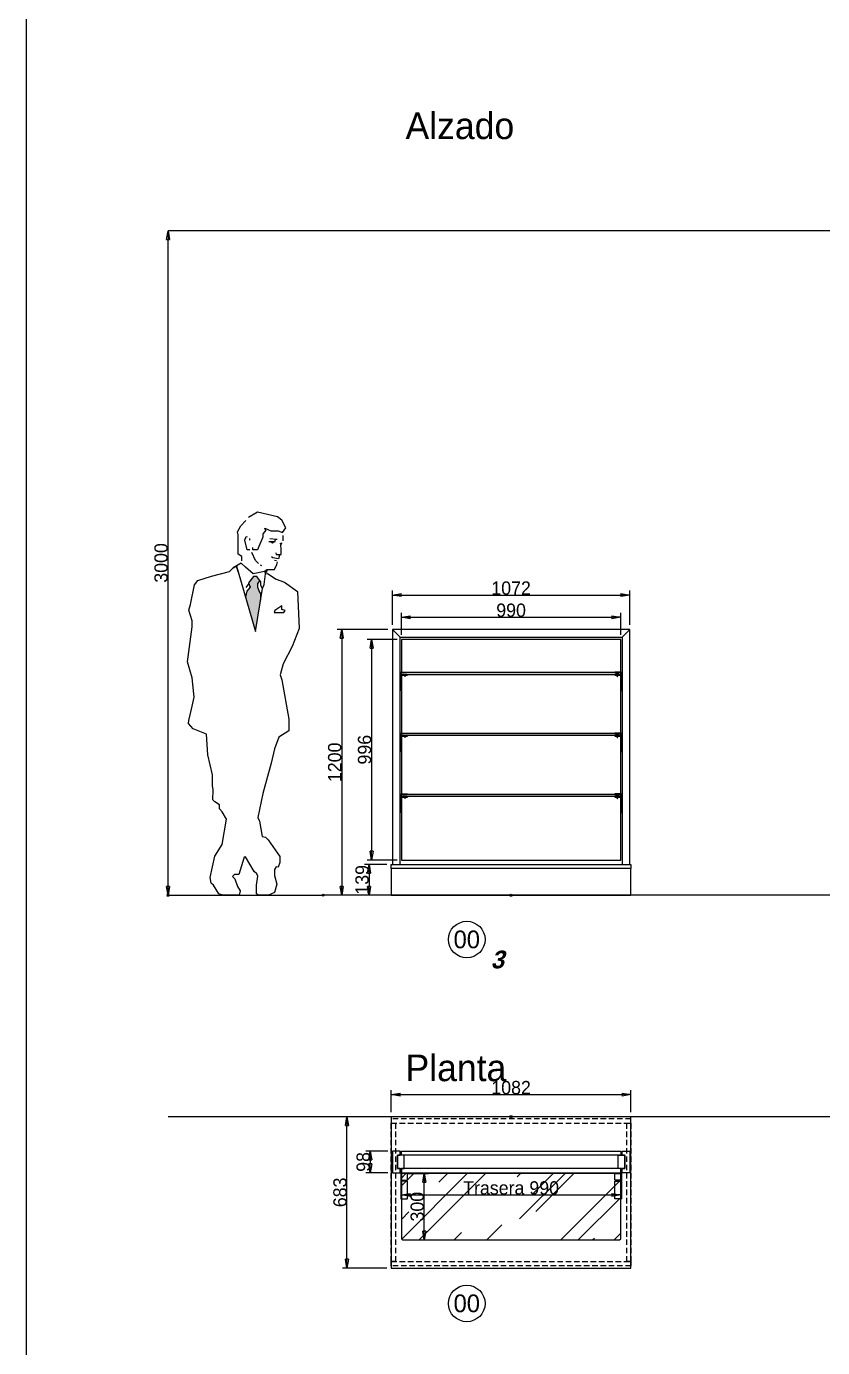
# Paper-space layout 'Jordi B.' of a CAD drawing. Header units: millimetres. Extents: x 23627 to 226976, y -18096 to 223844.
# Drawn here: x 131998 to 135592, y 40568 to 46532 of the extents above; entities that cross this region are included whole.
import ezdxf

# ---------------------------------------------------------------- set-up
doc = ezdxf.new("R2010")
doc.units = ezdxf.units.MM
doc.header["$PDMODE"] = 35
doc.header["$PDSIZE"] = 5
doc.linetypes.add('Discontinua JB', pattern=[0.75, 0.5, -0.25])
doc.layers.add('1001 concep color Blau Fosc', color=7, linetype='Continuous', true_color=0x003e84)
for name, color, linetype in [('Cotas bloques dinámicos PM espacio', 140, 'Continuous'), ('Linea Capa Color 0000 JB', 7, 'Continuous'), ('Linea Capa Color 0008 Gris JB', 8, 'Continuous'), ('Linea Capa Color 0012 Vermell JB', 12, 'Continuous'), ('Linea Capa Color 0140 Blau Vidre JB', 140, 'Continuous'), ('Linea Capa Color 0202 Lila Parets JB', 202, 'Continuous')]:
    doc.layers.add(name, color=color, linetype=linetype)
doc.styles.add('Jordi Ava', font='Avant Garde MEdium BT.ttf')
doc.styles.add('Jordi One Stroke', font='One Stronke Script LET Plain.ttf')
doc.styles.add('Stylus BT JB', font='stylu.ttf', dxfattribs={"oblique": 15})
doc.dimstyles.new('Jordi Ava 2015', dxfattribs={"dimtxt": 60, "dimasz": 40, "dimexe": 20, "dimexo": 20, "dimgap": 0.09, "dimtad": 1, "dimdec": 0, "dimzin": 0, "dimdsep": 46, "dimtxsty": 'Jordi Ava', "dimblk": 'CLOSED', "dimcen": 1.5, "dimclrd": 7, "dimclre": 7, "dimclrt": 256, "dimadec": 0, "dimazin": 0, "dimtfac": 0.05, "dimtdec": 0, "dimtofl": 0, "dimtmove": 0, "dimatfit": 3, "dimldrblk": 'CLOSED', "dimfxl": 90, "dimtolj": 1, "dimtzin": 0, "dimlwd": -1, "dimlwe": -1, "dimarcsym": 0})
doc.dimstyles.new('Jordi Ava Parets 2015', dxfattribs={"dimtxt": 60, "dimasz": 40, "dimexe": 20, "dimexo": 20, "dimgap": 0.09, "dimtad": 1, "dimdec": 0, "dimzin": 0, "dimdsep": 46, "dimtxsty": 'Jordi Ava', "dimblk": 'CLOSED', "dimcen": 1.5, "dimclrd": 7, "dimclre": 7, "dimclrt": 256, "dimadec": 0, "dimazin": 0, "dimtfac": 0.05, "dimtdec": 0, "dimtofl": 0, "dimtmove": 0, "dimatfit": 3, "dimldrblk": 'CLOSED', "dimfxl": 90, "dimtolj": 1, "dimtzin": 0, "dimlwd": -1, "dimlwe": -1, "dimarcsym": 0})

# ---------------------------------------------------------------- blocks, each defined once
blk = doc.blocks.new('_Closed')
at = {"color": 0, "linetype": 'ByBlock', "lineweight": -2}
for p, q in [((-1, 0.17), (0, 0)), ((-1, 0.17), (-1, -0.17)), ((0, 0), (-1, -0.17)), ((0, 0), (-1, 0))]:
    blk.add_line(p, q, dxfattribs=at)
blk = doc.blocks.new('*D1669')
at = {"layer": 'Defpoints', "color": 0, "ltscale": 10, "transparency": 16777216}
for p in [(82879.8, 104665.6), (82879.8, 104665.6), (82879.8, 101665.6)]:
    blk.add_point(p, dxfattribs=at)
at = {"layer": 'Linea Capa Color 0202 Lila Parets JB', "color": 7, "ltscale": 10, "transparency": 16777216}
blk.add_line((82879.8, 101705.6), (82879.8, 104625.6), dxfattribs=at)
at = {"layer": 'Linea Capa Color 0202 Lila Parets JB', "color": 7, "ltscale": 10, "transparency": 16777216, "xscale": 40, "yscale": 40, "zscale": 40}
for p, rotation in [((82879.8, 104665.6), 90), ((82879.8, 101665.6), 270)]:
    blk.add_blockref('_Closed', p, dxfattribs=dict(at, rotation=rotation))
at = {"layer": 'Linea Capa Color 0202 Lila Parets JB', "ltscale": 10, "transparency": 16777216, "insert": (82848.5, 103165.6), "char_height": 60, "attachment_point": 5, "rotation": 90, "style": 'Jordi Ava'}
blk.add_mtext('\\A1;3000', dxfattribs=at)
blk = doc.blocks.new('PM202307281029')
at = {"layer": 'Linea Capa Color 0008 Gris JB'}
h = blk.add_hatch(color=256, dxfattribs=at)
h.set_gradient(color1=(0, 127, 255), one_color=1, tint=1, name='INVCYLINDER')
h.paths.add_polyline_path([(349.2, 1345.3), (355.5, 1372.2), (371.4, 1391.2), (363.5, 1410.2), (385.6, 1438.7), (401.5, 1438.7), (413.7, 1421.3), (403.9, 1407), (403.9, 1391.2), (412.6, 1367.4), (418.1, 1360.8), (418.1, 1332.6), (394.4, 1190.3)])
at = {"layer": 'Linea Capa Color 0008 Gris JB', "linetype": 'Continuous'}
for p, q in [((309.6, 1484.7), (311.2, 1487.8)), ((315.9, 1459.3), (309.6, 1484.7)), ((385.6, 1438.7), (363.5, 1410.2)), ((401.5, 1438.7), (385.6, 1438.7)), ((418.1, 1415), (401.5, 1438.7)), ((355.5, 1372.2), (349.2, 1345.3)), ((371.4, 1391.2), (355.5, 1372.2)), ((363.5, 1410.2), (371.4, 1391.2)), ((418.1, 1397.5), (418.1, 1415)), ((426.8, 1384.9), (418.1, 1397.5))]:
    blk.add_line(p, q, dxfattribs=at)
for points in [[(332.6, 1510), (332.6, 1529), (316.7, 1540.1), (317.1, 1581.3), (317.1, 1627.2), (312.8, 1639.9), (328.6, 1666.8), (350.8, 1692.2)], [(445.8, 1652.6), (437.9, 1651), (436.3, 1657.3), (463.3, 1645.4), (496.5, 1645.4), (517.1, 1636.7), (531.4, 1658.9), (513.9, 1693.7), (493.4, 1708), (403.1, 1728.6), (363.5, 1704.8)], [(369.8, 1559.1), (357.1, 1559.1), (346, 1603.5), (352.4, 1619.3), (357.1, 1617.7)], [(441.1, 1649.4), (436.3, 1641.5), (427.6, 1632), (427.6, 1616.1), (409.4, 1574.9), (403.1, 1559.9), (382.5, 1559.9), (382.5, 1570.2)], [(519.5, 1600.3), (519.5, 1624)], [(369.8, 1603.5), (369.8, 1609.8)], [(455.3, 1597.1), (483.8, 1597.1), (485.4, 1606.6)], [(493.1, 1605.4), (487.6, 1606.5), (460.1, 1608.2)], [(479.1, 1595.5), (471.2, 1589.2), (461.7, 1597.1)], [(485.8, 1546.2), (487.4, 1537.5), (510.9, 1537.5), (510.8, 1560.7), (509.2, 1581.9)], [(512.4, 1590.8), (510.8, 1582.9), (506, 1587.6), (515.5, 1590.8)], [(434.7, 1460.9), (384.1, 1451.4), (349.2, 1481.5), (330.2, 1498.9), (293.8, 1478.3)], [(407.8, 1497.3), (395.1, 1511.6), (377.7, 1546.4)], [(439.5, 1456.1), (444.2, 1470.4), (480.7, 1470.4), (491.8, 1492.6), (493.6, 1505.7)], [(503.3, 1535.1), (499.2, 1517.9), (473.1, 1523.2), (467.1, 1527.1)], [(490.2, 1510), (480.7, 1511.6)], [(423.7, 1486.2), (417.3, 1489.4)], [(439.3, 1451), (439.5, 1453), (436.3, 1464.1), (442.1, 1464.1)], [(445.8, 1470.4), (444.2, 1456.1), (441.1, 1457.7)], [(365, 1407), (350.8, 1389.6)], [(413.7, 1421.3), (403.9, 1407), (403.9, 1391.2), (412.6, 1367.4), (420.5, 1357.9), (422.1, 1357.9)], [(426.8, 1384.9), (433.2, 1402.3)], [(418.1, 1332.6), (418.1, 1360.8)]]:
    blk.add_lwpolyline(points, dxfattribs=at)
at = {"layer": 'Linea Capa Color 0008 Gris JB'}
for points in [[(92.6, 775), (94.3, 789), (105.3, 840), (117.9, 893.8), (108.4, 980.9), (87.8, 1053.8), (108.4, 1212.2), (108.4, 1239.1), (94.2, 1286.7), (102.1, 1312), (119.5, 1400.7), (133.8, 1421.3), (195.6, 1440.3), (277.9, 1460.9), (293.8, 1478.3), (311.4, 1488.3), (309.6, 1484.7), (315.9, 1459.3), (394.4, 1190.3), (426.8, 1384.9), (433.2, 1402.3), (439.3, 1451), (449, 1453), (488.6, 1426), (525, 1413.4), (583.6, 1370.6), (591.6, 1204.3), (559.9, 1123.5), (520.3, 1044.3), (506, 995.2), (513.9, 973), (544.8, 794), (544.8, 742.1), (499.7, 713.2), (480.7, 661), (464.8, 596), (428.4, 459.8), (404.6, 350.5), (412.6, 334.7), (425.2, 265), (439.5, 261.8), (452.2, 250.7), (505.2, 174.7), (505.2, 147.8), (496.5, 127.2), (488.6, 128.7), (479.9, 116.1), (479.9, 89.1), (491.8, 49.5), (480.7, 11.5), (453.8, 0), (428.4, 0), (407.7, 0), (399.1, 6.8), (399.9, 44.8), (404.6, 86), (401.5, 97.1), (388.8, 106.6), (349.2, 173.1), (342.9, 171.5), (319.1, 93.1), (300.1, 93.1), (290.6, 84.4), (301.7, 73.3), (312.8, 40), (325.4, 20), (321.5, 0), (293.8, 0), (249.4, 0), (228.8, 6.8), (205.1, 44.8), (194, 54.3), (190.8, 79.6), (211.4, 176.3), (244.7, 228.5), (263.7, 342.6), (244.7, 375.8), (232.8, 390.1), (232.8, 407.5), (211.4, 421.8), (201.9, 431.3), (203.5, 475.6), (201.1, 494.6), (201.1, 543.8), (179.7, 634), (173.4, 727.5), (113.2, 751.3)], [(479.1, 1276.4), (494.9, 1276.4), (523.4, 1275.6), (528.2, 1285.1), (513.2, 1290.1), (513.2, 1305.7), (482.3, 1285.1)]]:
    blk.add_lwpolyline(points, close=True, dxfattribs=at)
at = {"layer": 'Linea Capa Color 0202 Lila Parets JB', "ltscale": 10}
blk.add_line((0, 0), (700, 0), dxfattribs=at)
for p in [(0, 0), (700, 0)]:
    blk.add_point(p, dxfattribs=at)
blk = doc.blocks.new('*D2368')
at = {"layer": 'Cotas bloques dinámicos PM espacio', "color": 7, "ltscale": 10, "transparency": 16777216}
for p, q in [((41, -69), (41, -169)), ((1031, -69), (1031, -169)), ((81, -149), (991, -149))]:
    blk.add_line(p, q, dxfattribs=at)
at = {"layer": 'Defpoints', "color": 0, "ltscale": 10, "transparency": 16777216}
for p in [(41, -49), (1031, -49), (1031, -149)]:
    blk.add_point(p, dxfattribs=at)
at = {"layer": 'Cotas bloques dinámicos PM espacio', "color": 7, "ltscale": 10, "transparency": 16777216, "xscale": 40, "yscale": 40, "zscale": 40, "rotation": 180}
blk.add_blockref('_Closed', (41, -149), dxfattribs=at)
at = {"layer": 'Cotas bloques dinámicos PM espacio', "color": 7, "ltscale": 10, "transparency": 16777216, "xscale": 40, "yscale": 40, "zscale": 40}
blk.add_blockref('_Closed', (1031, -149), dxfattribs=at)
at = {"layer": 'Cotas bloques dinámicos PM espacio', "ltscale": 10, "transparency": 16777216, "insert": (536, -117.7), "char_height": 60, "attachment_point": 5, "style": 'Jordi Ava'}
blk.add_mtext('\\A1;Trasera 990', dxfattribs=at)
blk = doc.blocks.new('*D2152')
at = {"layer": 'Cotas bloques dinámicos PM espacio', "color": 7, "ltscale": 10, "transparency": 16777216}
for p, q in [((66, -52), (163.9, -52)), ((143.9, -312), (143.9, -92)), ((66, -352), (163.9, -352))]:
    blk.add_line(p, q, dxfattribs=at)
at = {"layer": 'Defpoints', "color": 0, "ltscale": 10, "transparency": 16777216}
for p in [(46, -52), (143.9, -52), (46, -352)]:
    blk.add_point(p, dxfattribs=at)
at = {"layer": 'Cotas bloques dinámicos PM espacio', "color": 7, "ltscale": 10, "transparency": 16777216, "xscale": 40, "yscale": 40, "zscale": 40}
for p, rotation in [((143.9, -52), 90), ((143.9, -352), 270)]:
    blk.add_blockref('_Closed', p, dxfattribs=dict(at, rotation=rotation))
at = {"layer": 'Cotas bloques dinámicos PM espacio', "ltscale": 10, "transparency": 16777216, "insert": (112.6, -202), "char_height": 60, "attachment_point": 5, "rotation": 90, "style": 'Jordi Ava'}
blk.add_mtext('\\A1;{\\C140;300}', dxfattribs=at)
blk = doc.blocks.new('*D2153')
at = {"layer": 'Cotas bloques dinámicos PM espacio', "color": 7, "ltscale": 10, "transparency": 16777216}
for p, q in [((-25, 204), (-224.8, 204)), ((-204.8, -439), (-204.8, 164)), ((-25, -479), (-224.8, -479))]:
    blk.add_line(p, q, dxfattribs=at)
at = {"layer": 'Defpoints', "color": 0, "ltscale": 10, "transparency": 16777216}
for p in [(-204.8, 204), (-5, 204), (-5, -479)]:
    blk.add_point(p, dxfattribs=at)
at = {"layer": 'Cotas bloques dinámicos PM espacio', "color": 7, "ltscale": 10, "transparency": 16777216, "xscale": 40, "yscale": 40, "zscale": 40}
for p, rotation in [((-204.8, 204), 90), ((-204.8, -479), 270)]:
    blk.add_blockref('_Closed', p, dxfattribs=dict(at, rotation=rotation))
at = {"layer": 'Cotas bloques dinámicos PM espacio', "ltscale": 10, "transparency": 16777216, "insert": (-236, -137.5), "char_height": 60, "attachment_point": 5, "rotation": 90, "style": 'Jordi Ava'}
blk.add_mtext('\\A1;683', dxfattribs=at)
blk = doc.blocks.new('*D2369')
at = {"layer": 'Cotas bloques dinámicos PM espacio', "color": 7, "ltscale": 10, "transparency": 16777216}
for p, q in [((-5, 224), (-5, 324)), ((35, 304), (1037, 304)), ((1077, 224), (1077, 324))]:
    blk.add_line(p, q, dxfattribs=at)
at = {"layer": 'Defpoints', "color": 0, "ltscale": 10, "transparency": 16777216}
for p in [(1077, 304), (-5, 204), (1077, 204)]:
    blk.add_point(p, dxfattribs=at)
at = {"layer": 'Cotas bloques dinámicos PM espacio', "color": 7, "ltscale": 10, "transparency": 16777216, "xscale": 40, "yscale": 40, "zscale": 40, "rotation": 180}
blk.add_blockref('_Closed', (-5, 304), dxfattribs=at)
at = {"layer": 'Cotas bloques dinámicos PM espacio', "color": 7, "ltscale": 10, "transparency": 16777216, "xscale": 40, "yscale": 40, "zscale": 40}
blk.add_blockref('_Closed', (1077, 304), dxfattribs=at)
at = {"layer": 'Cotas bloques dinámicos PM espacio', "ltscale": 10, "transparency": 16777216, "insert": (536, 335.2), "char_height": 60, "attachment_point": 5, "style": 'Jordi Ava'}
blk.add_mtext('\\A1;1082', dxfattribs=at)
blk = doc.blocks.new('*D2367')
at = {"layer": 'Cotas bloques dinámicos PM espacio', "color": 7, "ltscale": 10, "transparency": 16777216}
for p, q in [((-20, 49), (-120, 49)), ((-100, 9), (-100, -9)), ((-20, -49), (-120, -49))]:
    blk.add_line(p, q, dxfattribs=at)
at = {"layer": 'Defpoints', "color": 0, "ltscale": 10, "transparency": 16777216}
for p in [(0, 49), (-100, -49), (0, -49)]:
    blk.add_point(p, dxfattribs=at)
at = {"layer": 'Cotas bloques dinámicos PM espacio', "color": 7, "ltscale": 10, "transparency": 16777216, "xscale": 40, "yscale": 40, "zscale": 40}
for p, rotation in [((-100, 49), 90), ((-100, -49), 270)]:
    blk.add_blockref('_Closed', p, dxfattribs=dict(at, rotation=rotation))
at = {"layer": 'Cotas bloques dinámicos PM espacio', "ltscale": 10, "transparency": 16777216, "insert": (-131.3, 0), "char_height": 60, "attachment_point": 5, "rotation": 90, "style": 'Jordi Ava'}
blk.add_mtext('\\A1;98', dxfattribs=at)
blk = doc.blocks.new('*D1806')
at = {"layer": 'Cotas bloques dinámicos PM espacio', "color": 7, "ltscale": 10, "transparency": 16777216}
for p, q in [((46, 1175), (46, 1275)), ((86, 1255), (996, 1255)), ((1036, 1175), (1036, 1275))]:
    blk.add_line(p, q, dxfattribs=at)
at = {"layer": 'Defpoints', "color": 0, "ltscale": 10, "transparency": 16777216}
for p in [(1036, 1255), (46, 1155), (1036, 1155)]:
    blk.add_point(p, dxfattribs=at)
at = {"layer": 'Cotas bloques dinámicos PM espacio', "color": 7, "ltscale": 10, "transparency": 16777216, "xscale": 40, "yscale": 40, "zscale": 40, "rotation": 180}
blk.add_blockref('_Closed', (46, 1255), dxfattribs=at)
at = {"layer": 'Cotas bloques dinámicos PM espacio', "color": 7, "ltscale": 10, "transparency": 16777216, "xscale": 40, "yscale": 40, "zscale": 40}
blk.add_blockref('_Closed', (1036, 1255), dxfattribs=at)
at = {"layer": 'Cotas bloques dinámicos PM espacio', "ltscale": 10, "transparency": 16777216, "insert": (541, 1286.3), "char_height": 60, "attachment_point": 5, "style": 'Jordi Ava'}
blk.add_mtext('\\A1;990', dxfattribs=at)
blk = doc.blocks.new('*D1807')
at = {"layer": 'Cotas bloques dinámicos PM espacio', "color": 7, "ltscale": 10, "transparency": 16777216}
for p, q in [((5, 1220), (5, 1375)), ((1077, 1220), (1077, 1375)), ((45, 1355), (1037, 1355))]:
    blk.add_line(p, q, dxfattribs=at)
at = {"layer": 'Defpoints', "color": 0, "ltscale": 10, "transparency": 16777216}
for p in [(1077, 1355), (5, 1200), (1077, 1200)]:
    blk.add_point(p, dxfattribs=at)
at = {"layer": 'Cotas bloques dinámicos PM espacio', "color": 7, "ltscale": 10, "transparency": 16777216, "xscale": 40, "yscale": 40, "zscale": 40, "rotation": 180}
blk.add_blockref('_Closed', (5, 1355), dxfattribs=at)
at = {"layer": 'Cotas bloques dinámicos PM espacio', "color": 7, "ltscale": 10, "transparency": 16777216, "xscale": 40, "yscale": 40, "zscale": 40}
blk.add_blockref('_Closed', (1077, 1355), dxfattribs=at)
at = {"layer": 'Cotas bloques dinámicos PM espacio', "ltscale": 10, "transparency": 16777216, "insert": (541, 1386.2), "char_height": 60, "attachment_point": 5, "style": 'Jordi Ava'}
blk.add_mtext('\\A1;1072', dxfattribs=at)
blk = doc.blocks.new('*D1808')
at = {"layer": 'Cotas bloques dinámicos PM espacio', "color": 7, "ltscale": 10, "transparency": 16777216}
for p, q in [((-15, 1200), (-243.7, 1200)), ((-223.7, 1160), (-223.7, 40)), ((-20, 0), (-243.7, 0))]:
    blk.add_line(p, q, dxfattribs=at)
at = {"layer": 'Defpoints', "color": 0, "ltscale": 10, "transparency": 16777216}
for p in [(5, 1200), (0, 0), (-223.7, 0)]:
    blk.add_point(p, dxfattribs=at)
at = {"layer": 'Cotas bloques dinámicos PM espacio', "color": 7, "ltscale": 10, "transparency": 16777216, "xscale": 40, "yscale": 40, "zscale": 40}
for p, rotation in [((-223.7, 1200), 90), ((-223.7, 0), 270)]:
    blk.add_blockref('_Closed', p, dxfattribs=dict(at, rotation=rotation))
at = {"layer": 'Cotas bloques dinámicos PM espacio', "ltscale": 10, "transparency": 16777216, "insert": (-255, 600), "char_height": 60, "attachment_point": 5, "rotation": 90, "style": 'Jordi Ava'}
blk.add_mtext('\\A1;1200', dxfattribs=at)
blk = doc.blocks.new('*D1809')
at = {"layer": 'Cotas bloques dinámicos PM espacio', "color": 7, "ltscale": 10, "transparency": 16777216}
for p, q in [((26, 1155), (-108.9, 1155)), ((-88.9, 1115), (-88.9, 199)), ((26, 159), (-108.9, 159))]:
    blk.add_line(p, q, dxfattribs=at)
at = {"layer": 'Defpoints', "color": 0, "ltscale": 10, "transparency": 16777216}
for p in [(46, 1155), (-88.9, 159), (46, 159)]:
    blk.add_point(p, dxfattribs=at)
at = {"layer": 'Cotas bloques dinámicos PM espacio', "color": 7, "ltscale": 10, "transparency": 16777216, "xscale": 40, "yscale": 40, "zscale": 40}
for p, rotation in [((-88.9, 1155), 90), ((-88.9, 159), 270)]:
    blk.add_blockref('_Closed', p, dxfattribs=dict(at, rotation=rotation))
at = {"layer": 'Cotas bloques dinámicos PM espacio', "ltscale": 10, "transparency": 16777216, "insert": (-120.2, 657), "char_height": 60, "attachment_point": 5, "rotation": 90, "style": 'Jordi Ava'}
blk.add_mtext('\\A1;996', dxfattribs=at)
blk = doc.blocks.new('*D1810')
at = {"layer": 'Cotas bloques dinámicos PM espacio', "color": 7, "ltscale": 10, "transparency": 16777216}
for p, q in [((-20, 139), (-120, 139)), ((-100, 99), (-100, 40)), ((-20, 0), (-120, 0))]:
    blk.add_line(p, q, dxfattribs=at)
at = {"layer": 'Defpoints', "color": 0, "ltscale": 10, "transparency": 16777216}
for p in [(0, 139), (-100, 0), (0, 0)]:
    blk.add_point(p, dxfattribs=at)
at = {"layer": 'Cotas bloques dinámicos PM espacio', "color": 7, "ltscale": 10, "transparency": 16777216, "xscale": 40, "yscale": 40, "zscale": 40}
for p, rotation in [((-100, 139), 90), ((-100, 0), 270)]:
    blk.add_blockref('_Closed', p, dxfattribs=dict(at, rotation=rotation))
at = {"layer": 'Cotas bloques dinámicos PM espacio', "ltscale": 10, "transparency": 16777216, "insert": (-131.3, 69.5), "char_height": 60, "attachment_point": 5, "rotation": 90, "style": 'Jordi Ava'}
blk.add_mtext('\\A1;139', dxfattribs=at)
blk = doc.blocks.new('PM202309291349')
at = {"layer": 'Linea Capa Color 0012 Vermell JB', "ltscale": 50}
for p in [(2187.8, -4066.4), (2187.8, -5066.4)]:
    blk.add_point(p, dxfattribs=at)
at = {"layer": 'Linea Capa Color 0202 Lila Parets JB', "ltscale": 10}
for p, q in [((7207.8, -1066.4), (639.3, -1066.4)), ((7207.8, -4066.4), (1339.3, -4066.4)), ((7207.8, -5066.4), (639.3, -5066.4))]:
    blk.add_line(p, q, dxfattribs=at)
blk.add_lwpolyline([(0, 0), (7902.9, 0), (7902.9, -7171.6), (0, -7171.6)], close=True, dxfattribs=at)
at = {"ltscale": 10}
blk.add_blockref('PM202307281029', (639.3, -4066.4), dxfattribs=at)
at = {"layer": '1001 concep color Blau Fosc', "ltscale": 10, "char_height": 120, "width": 2264.786, "attachment_point": 1, "style": 'Jordi Ava'}
for s, insert in [('Alzado', (1711.2, -532.9)), ('Planta', (1711.2, -4785.9))]:
    blk.add_mtext(s, dxfattribs=dict(at, insert=insert))
at = {"layer": 'Linea Capa Color 0202 Lila Parets JB', "ltscale": 10}
dim = blk.add_linear_dim(base=(639.3, -1066.4), p1=(639.3, -4066.4), p2=(639.3, -1066.4), angle=90, dimstyle='Jordi Ava Parets 2015', dxfattribs=at)
dim.commit()
dim.dimension.update_dxf_attribs({"geometry": '*D1669', "text_midpoint": (608, -2566.4), "insert": (-82240.5, -105732)})
blk = doc.blocks.new('*U2366')
at = {"layer": 'Linea Capa Color 0140 Blau Vidre JB', "ltscale": 10}
h = blk.add_hatch(dxfattribs=at)
h.set_pattern_fill('AR-RROOF', color=256, scale=10, angle=45, style=0)
h.set_pattern_definition([(45, (23, -18), (215.526, 574.736), [3810, -508, 1270, -254]), (45, (172.07, 310.67), (-418.48, 59.27), [762, -83.82, 1524, -190.5]), (45, (-39.86, 224.46), (813.611, 1054.282), [2032, -355.6, 1016, -254])])
h.paths.add_polyline_path([(46, -352), (1026, -352), (1031, -347), (1031, -57), (1026, -52), (46, -52), (41, -57), (41, -347)])
at = {"layer": 'Cotas bloques dinámicos PM espacio', "ltscale": 10}
blk.add_circle((336, -639), 82.4, dxfattribs=at)
at = {"layer": 'Linea Capa Color 0000 JB', "ltscale": 10}
for points in [[(-5, -479), (1077, -479), (1077, 204), (-5, 204)], [(23, 30), (35, 30), (35, 49), (0, 49), (0, -49), (35, -49), (35, -30), (23, -30)], [(41, 49), (1031, 49), (1031, 30), (41, 30)], [(1049, 30), (1037, 30), (1037, 49), (1072, 49), (1072, -49), (1037, -49), (1037, -30), (1049, -30)], [(41, -49), (1031, -49), (1031, -30), (41, -30)]]:
    blk.add_lwpolyline(points, close=True, dxfattribs=at)
at = {"layer": 'Linea Capa Color 0000 JB', "ltscale": 50}
for points in [[(68, -89, 0.414214), (66, -87), (40, -87), (40, -82), (66, -82, 0.414214), (68, -80), (68, -54, 0.414214), (66, -52), (40, -52), (40, -30), (53, -30), (53, 30), (23, 30), (23, -30), (38, -30), (38, -167), (66, -167, 0.414214), (68, -165)], [(1004, -89, -0.414214), (1006, -87), (1032, -87), (1032, -82), (1006, -82, -0.414214), (1004, -80), (1004, -54, -0.414214), (1006, -52), (1032, -52), (1032, -30), (1019, -30), (1019, 30), (1049, 30), (1049, -30), (1034, -30), (1034, -167), (1006, -167, -0.414214), (1004, -165)]]:
    blk.add_lwpolyline(points, format="xyb", close=True, dxfattribs=at)
at = {"layer": 'Linea Capa Color 0008 Gris JB', "linetype": 'Discontinua JB', "ltscale": 50}
for points in [[(-5, 175), (1077, 175), (1077, 194), (-5, 194)], [(-5, -450), (-5, 175), (14, 175), (14, -450)], [(1058, -450), (1058, 175), (1077, 175), (1077, -450)], [(-5, -450), (1077, -450), (1077, -469), (-5, -469)]]:
    blk.add_lwpolyline(points, close=True, dxfattribs=at)
at = {"layer": 'Linea Capa Color 0140 Blau Vidre JB', "ltscale": 10}
blk.add_lwpolyline([(46, -352), (1026, -352), (1031, -347), (1031, -57), (1026, -52), (46, -52), (41, -57), (41, -347)], close=True, dxfattribs=at)
at = {"layer": 'Cotas bloques dinámicos PM espacio', "ltscale": 10}
dim = blk.add_linear_dim(base=(1077, 304), p1=(-5, 204), p2=(1077, 204), dimstyle='Jordi Ava 2015', dxfattribs=at)
dim.commit()
dim.dimension.update_dxf_attribs({"geometry": '*D2369', "text_midpoint": (536, 335.2)})
for base, p1, p2, picture, middle in [((-204.8, 204), (-5, -479), (-5, 204), '*D2153', (-236, -137.5)), ((-100, -49), (0, 49), (0, -49), '*D2367', (-131.3, 0))]:
    dim = blk.add_linear_dim(base=base, p1=p1, p2=p2, angle=90, dimstyle='Jordi Ava 2015', dxfattribs=at)
    dim.commit()
    dim.dimension.update_dxf_attribs({"geometry": picture, "text_midpoint": middle})
dim = blk.add_linear_dim(base=(1031, -149), p1=(41, -49), p2=(1031, -49), text='Trasera <>', dimstyle='Jordi Ava 2015', dxfattribs=at)
dim.commit()
dim.dimension.update_dxf_attribs({"geometry": '*D2368', "text_midpoint": (536, -117.7)})
dim = blk.add_linear_dim(base=(143.9, -52), p1=(46, -352), p2=(46, -52), angle=90, text='{\\C140;<>}', dimstyle='Jordi Ava 2015', dxfattribs=at)
dim.commit()
dim.dimension.update_dxf_attribs({"geometry": '*D2152', "text_midpoint": (112.6, -202)})
blk = doc.blocks.new('*U1951')
at = {"layer": 'Linea Capa Color 0000 JB'}
blk.add_blockref('*U2366', (0, 0), dxfattribs=at)
blk = doc.blocks.new('*U2180')
at = {"layer": 'Linea Capa Color 0000 JB'}
blk.add_blockref('*U1951', (0, 0), dxfattribs=at)
blk = doc.blocks.new('PM202310040926')
at = {"layer": 'Linea Capa Color 0140 Blau Vidre JB', "ltscale": 10}
h = blk.add_hatch(color=256, dxfattribs=at)
h.dxf.hatch_style = 1
h.set_gradient(color1=(0, 191, 255), one_color=1, tint=1, name='SPHERICAL')
h.paths.add_polyline_path([(47, 997), (1035, 997), (1036, 998), (1036, 1004), (1035, 1005), (47, 1005), (46, 1004), (46, 998)])
h = blk.add_hatch(color=256, dxfattribs=at)
h.dxf.hatch_style = 1
h.set_gradient(color1=(0, 191, 255), one_color=1, tint=1, name='SPHERICAL')
h.paths.add_polyline_path([(47, 722), (1035, 722), (1036, 723), (1036, 729), (1035, 730), (47, 730), (46, 729), (46, 723)])
h = blk.add_hatch(color=256, dxfattribs=at)
h.dxf.hatch_style = 1
h.set_gradient(color1=(0, 191, 255), one_color=1, tint=1, name='SPHERICAL')
h.paths.add_polyline_path([(47, 447), (1035, 447), (1036, 448), (1036, 454), (1035, 455), (47, 455), (46, 454), (46, 448)])
at = {"layer": 'Cotas bloques dinámicos PM espacio', "ltscale": 10}
blk.add_circle((341, -200), 82.4, dxfattribs=at)
at = {"layer": 'Linea Capa Color 0000 JB', "ltscale": 50}
for p, q in [((45.5, 993), (73, 993)), ((1036.6, 993), (1009.1, 993)), ((45.5, 718), (73, 718)), ((1036.6, 718), (1009.1, 718)), ((45.5, 443), (73, 443)), ((1036.6, 443), (1009.1, 443))]:
    blk.add_line(p, q, dxfattribs=at)
at = {"layer": 'Linea Capa Color 0000 JB', "ltscale": 10}
for points in [[(40, 1165), (5, 1200), (5, 139), (40, 139)], [(1077, 1200), (1042, 1165), (1042, 139), (1077, 139)], [(46, 159), (1036, 159), (1036, 1155), (46, 1155)]]:
    blk.add_lwpolyline(points, close=True, dxfattribs=at)
at = {"layer": 'Linea Capa Color 0000 JB'}
blk.add_lwpolyline([(40, 1165), (1042, 1165), (1077, 1200), (5, 1200)], close=True, dxfattribs=at)
at = {"layer": 'Linea Capa Color 0000 JB', "ltscale": 50}
for points in [[(45, 1007), (73, 1007), (73, 1005), (45.5, 1005, 0.414214), (45, 1004.5), (45, 995, 0.414214), (43, 993), (43, 1005, -0.414214)], [(43, 993, -0.414214), (45, 995), (73, 995), (73, 993), (45.5, 993, 0.414214), (45, 992.5), (45, 924), (43, 924)], [(1037.1, 1007), (1009.1, 1007), (1009.1, 1005), (1036.6, 1005, -0.414214), (1037.1, 1004.5), (1037.1, 995, -0.414214), (1039.1, 993), (1039.1, 1005, 0.414214)], [(1039.1, 993, 0.414214), (1037.1, 995), (1009.1, 995), (1009.1, 993), (1036.6, 993, -0.414214), (1037.1, 992.5), (1037.1, 924), (1039.1, 924)], [(45, 732), (73, 732), (73, 730), (45.5, 730, 0.414214), (45, 729.5), (45, 720, 0.414214), (43, 718), (43, 730, -0.414214)], [(43, 718, -0.414214), (45, 720), (73, 720), (73, 718), (45.5, 718, 0.414214), (45, 717.5), (45, 649), (43, 649)], [(1037.1, 732), (1009.1, 732), (1009.1, 730), (1036.6, 730, -0.414214), (1037.1, 729.5), (1037.1, 720, -0.414214), (1039.1, 718), (1039.1, 730, 0.414214)], [(1039.1, 718, 0.414214), (1037.1, 720), (1009.1, 720), (1009.1, 718), (1036.6, 718, -0.414214), (1037.1, 717.5), (1037.1, 649), (1039.1, 649)], [(45, 457), (73, 457), (73, 455), (45.5, 455, 0.414214), (45, 454.5), (45, 445, 0.414214), (43, 443), (43, 455, -0.414214)], [(43, 443, -0.414214), (45, 445), (73, 445), (73, 443), (45.5, 443, 0.414214), (45, 442.5), (45, 374), (43, 374)], [(1037.1, 457), (1009.1, 457), (1009.1, 455), (1036.6, 455, -0.414214), (1037.1, 454.5), (1037.1, 445, -0.414214), (1039.1, 443), (1039.1, 455, 0.414214)], [(1039.1, 443, 0.414214), (1037.1, 445), (1009.1, 445), (1009.1, 443), (1036.6, 443, -0.414214), (1037.1, 442.5), (1037.1, 374), (1039.1, 374)]]:
    blk.add_lwpolyline(points, format="xyb", close=True, dxfattribs=at)
for points in [[(1082, 120), (0, 120), (0, 139), (1082, 139)], [(0, 0), (1082, 0), (1082, 120), (0, 120)]]:
    blk.add_lwpolyline(points, close=True, dxfattribs=at)
at = {"layer": 'Linea Capa Color 0140 Blau Vidre JB', "ltscale": 10}
for points in [[(47, 997), (1035, 997), (1036, 998), (1036, 1004), (1035, 1005), (47, 1005), (46, 1004), (46, 998)], [(54.5, 998), (69.5, 998), (64.8, 995), (64, 995), (64, 991), (62.5, 987), (61.5, 987), (60, 991), (60, 995), (59.3, 995)], [(1027.6, 998), (1012.6, 998), (1017.3, 995), (1018.1, 995), (1018.1, 991), (1019.6, 987), (1020.6, 987), (1022.1, 991), (1022.1, 995), (1022.8, 995)], [(47, 722), (1035, 722), (1036, 723), (1036, 729), (1035, 730), (47, 730), (46, 729), (46, 723)], [(54.5, 723), (69.5, 723), (64.8, 720), (64, 720), (64, 716), (62.5, 712), (61.5, 712), (60, 716), (60, 720), (59.3, 720)], [(1027.6, 723), (1012.6, 723), (1017.3, 720), (1018.1, 720), (1018.1, 716), (1019.6, 712), (1020.6, 712), (1022.1, 716), (1022.1, 720), (1022.8, 720)], [(47, 447), (1035, 447), (1036, 448), (1036, 454), (1035, 455), (47, 455), (46, 454), (46, 448)], [(54.5, 448), (69.5, 448), (64.8, 445), (64, 445), (64, 441), (62.5, 437), (61.5, 437), (60, 441), (60, 445), (59.3, 445)], [(1027.6, 448), (1012.6, 448), (1017.3, 445), (1018.1, 445), (1018.1, 441), (1019.6, 437), (1020.6, 437), (1022.1, 441), (1022.1, 445), (1022.8, 445)]]:
    blk.add_lwpolyline(points, close=True, dxfattribs=at)
at = {"layer": 'Cotas bloques dinámicos PM espacio', "ltscale": 10, "insert": (449.1, -250), "char_height": 80, "width": 102.993, "attachment_point": 1, "style": 'Stylus BT JB'}
blk.add_mtext('{\\fStylus BT|b1|i0|c0|p34;\\C140;3}', dxfattribs=at)
at = {"layer": 'Cotas bloques dinámicos PM espacio', "ltscale": 10}
for base, p1, p2, picture, middle in [((1077, 1355), (5, 1200), (1077, 1200), '*D1807', (541, 1386.2)), ((1036, 1255), (46, 1155), (1036, 1155), '*D1806', (541, 1286.3))]:
    dim = blk.add_linear_dim(base=base, p1=p1, p2=p2, dimstyle='Jordi Ava 2015', dxfattribs=at)
    dim.commit()
    dim.dimension.update_dxf_attribs({"geometry": picture, "text_midpoint": middle})
for base, p1, p2, picture, middle in [((-223.7, 0), (5, 1200), (0, 0), '*D1808', (-255, 600)), ((-88.9, 159), (46, 1155), (46, 159), '*D1809', (-120.2, 657)), ((-100, 0), (0, 139), (0, 0), '*D1810', (-131.3, 69.5))]:
    dim = blk.add_linear_dim(base=base, p1=p1, p2=p2, angle=90, dimstyle='Jordi Ava 2015', dxfattribs=at)
    dim.commit()
    dim.dimension.update_dxf_attribs({"geometry": picture, "text_midpoint": middle})
blk = doc.blocks.new('PM202310041200')
at = {"layer": 'Linea Capa Color 0000 JB'}
blk.add_blockref('PM202310040926', (0, 0), dxfattribs=at)
blk = doc.blocks.new('PM202310041250')
at = {"layer": 'Linea Capa Color 0000 JB'}
blk.add_blockref('PM202310041200', (0, 0), dxfattribs=at)
blk = doc.blocks.new('PM202310041304')
at = {"layer": 'Linea Capa Color 0000 JB'}
blk.add_blockref('PM202310041250', (0, 0), dxfattribs=at)

psp = doc.layouts.new('Jordi B.')

# ---------------------------------------------------------------- block references
at = {"layer": 'Linea Capa Color 0000 JB'}
for name, p in [('PM202309291349', (131998.3, 46676.2)), ('PM202310041304', (133645.1, 42609.7)), ('*U2180', (133650.1, 41405.7))]:
    psp.add_blockref(name, p, dxfattribs=at)

# ---------------------------------------------------------------- texts
at = {"layer": 'Cotas bloques dinámicos PM espacio', "char_height": 80, "width": 400, "attachment_point": 5, "style": 'Jordi One Stroke'}
for insert in [(133986.1, 42409.7), (133986.1, 40766.7)]:
    psp.add_mtext('00', dxfattribs=dict(at, insert=insert))

doc.saveas('drawing.dxf')
